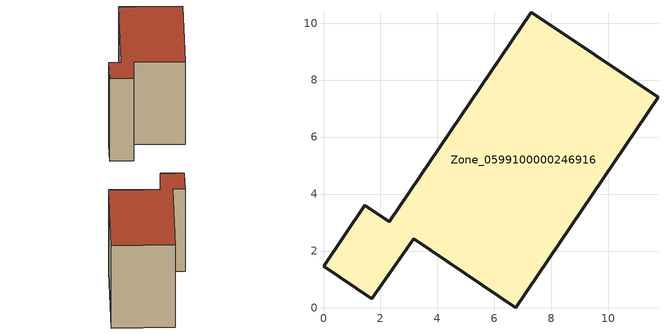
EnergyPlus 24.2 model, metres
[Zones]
Zone_0599100000246916
 floor ground (C_G): 1.69,0.32 0,1.46 1.44,3.6 2.31,3.02 7.29,10.39 11.74,7.39 6.74,0 3.17,2.44 z1.27
 wall outside (C_F): 0,1.46 1.69,0.32 3.17,2.44 6.74,0 11.74,7.39 7.29,10.39 2.31,3.02 1.44,3.6 0,1.46 z1.27:9.35
 roof outside (C_R): 6.74,0 11.74,7.39 7.29,10.39 2.31,3.02 1.44,3.6 0,1.46 1.69,0.32 3.17,2.44 z9.35
[BUILDING]
Pand.0599100000246916: North Axis=0; Terrain=City; Loads Convergence Tolerance Value=0.04; Temperature Convergence Tolerance Value=0.4; Solar Distribution=FullExterior; Maximum Number of Warmup Days=25; Minimum Number of Warmup Days=1
[Site:Location]
Rotterdam.The.Hague.AP_ZH_NLD Design_Conditions: Latitude=51.96; Longitude=4.45; Time Zone=1; Elevation=-4.5
[SITE:GROUNDTEMPERATURE:BUILDINGSURFACE]
18, 18, 18, 18, 18, 18, 18, 18, 18, 18, 18, 18
[MATERIAL] Thermal Absorptance=0.9; Solar Absorptance=0.7; Visible Absorptance=0.7
Name | Roughness | Thickness | Conductivity | Density | Specific Heat
G.TI.1975-1991 | MediumSmooth | 0.15 | 0.288461 | 540 | 1210
F.TI.1975-1991 | Rough | 0.3 | 0.230769 | 1920 | 840
R.TI.1975-1991 | MediumRough | 0.2 | 0.153846 | 1500 | 1000
[CONSTRUCTION]
C_G: G.TI.1975-1991
C_F: F.TI.1975-1991
C_R: R.TI.1975-1991
[ZONE]
Zone_0599100000246916: Type=1; Multiplier=1; Ceiling Height=Autocalculate; Volume=Autocalculate; Floor Area=autocalculate; Part of Total Floor Area=Yes
[ZONEINFILTRATION:DESIGNFLOWRATE]
Infil_Zone_0599100000246916: Zone or ZoneList or Space or SpaceList=Zone_0599100000246916; Schedule=AlwaysOn; Design Flow Rate Calculation Method=Flow/Area; Flow Rate per Floor Area=0.003; Constant Term Coefficient=1; Temperature Term Coefficient=0; Velocity Term Coefficient=0; Velocity Squared Term Coefficient=0
[HVACTEMPLATE:ZONE:IDEALLOADSAIRSYSTEM]
Zone_0599100000246916: Maximum Heating Supply Air Temperature=50; Minimum Cooling Supply Air Temperature=13; Maximum Heating Supply Air Humidity Ratio=0.0156; Minimum Cooling Supply Air Humidity Ratio=0.0077; Heating Limit=NoLimit; Cooling Limit=NoLimit; Dehumidification Control Type=ConstantSensibleHeatRatio; Cooling Sensible Heat Ratio=0.7; Dehumidification Setpoint=60; Humidification Control Type=None; Humidification Setpoint=30; Outdoor Air Method=None; Outdoor Air Flow Rate per Person=0.00944; Outdoor Air Flow Rate per Zone Floor Area=0; Outdoor Air Flow Rate per Zone=0; Demand Controlled Ventilation Type=None; Outdoor Air Economizer Type=NoEconomizer; Heat Recovery Type=None; Sensible Heat Recovery Effectiveness=0.7; Latent Heat Recovery Effectiveness=0.65
[ZONECONTROL:THERMOSTAT]
ThermostatControl_Zone_0599100000246916: Zone or ZoneList=Zone_0599100000246916; Control Type Schedule=DualSetpointControlType; Control 1=Thermostat_Zone_0599100000246916; Temperature Difference Between Cutout And Setpoint=0
[THERMOSTATSETPOINT:DUALSETPOINT]
Thermostat_Zone_0599100000246916: Heating Setpoint Temperature Schedule=HeatingSetpoint_Zone_0599100000246916; Cooling Setpoint Temperature Schedule=CoolingSetpoint_Zone_0599100000246916
[SCHEDULE:COMPACT]
HeatingSetpoint_Zone_0599100000246916: Through: 12/31, For: AllDays, Until: 24:00, 21
CoolingSetpoint_Zone_0599100000246916: Through: 12/31, For: AllDays, Until: 24:00, 24
DualSetpointControlType: Through: 12/31, For: AllDays, Until: 24:00, 4
AlwaysOn: Through: 12/31, For: AllDays, Until: 24:00, 1
